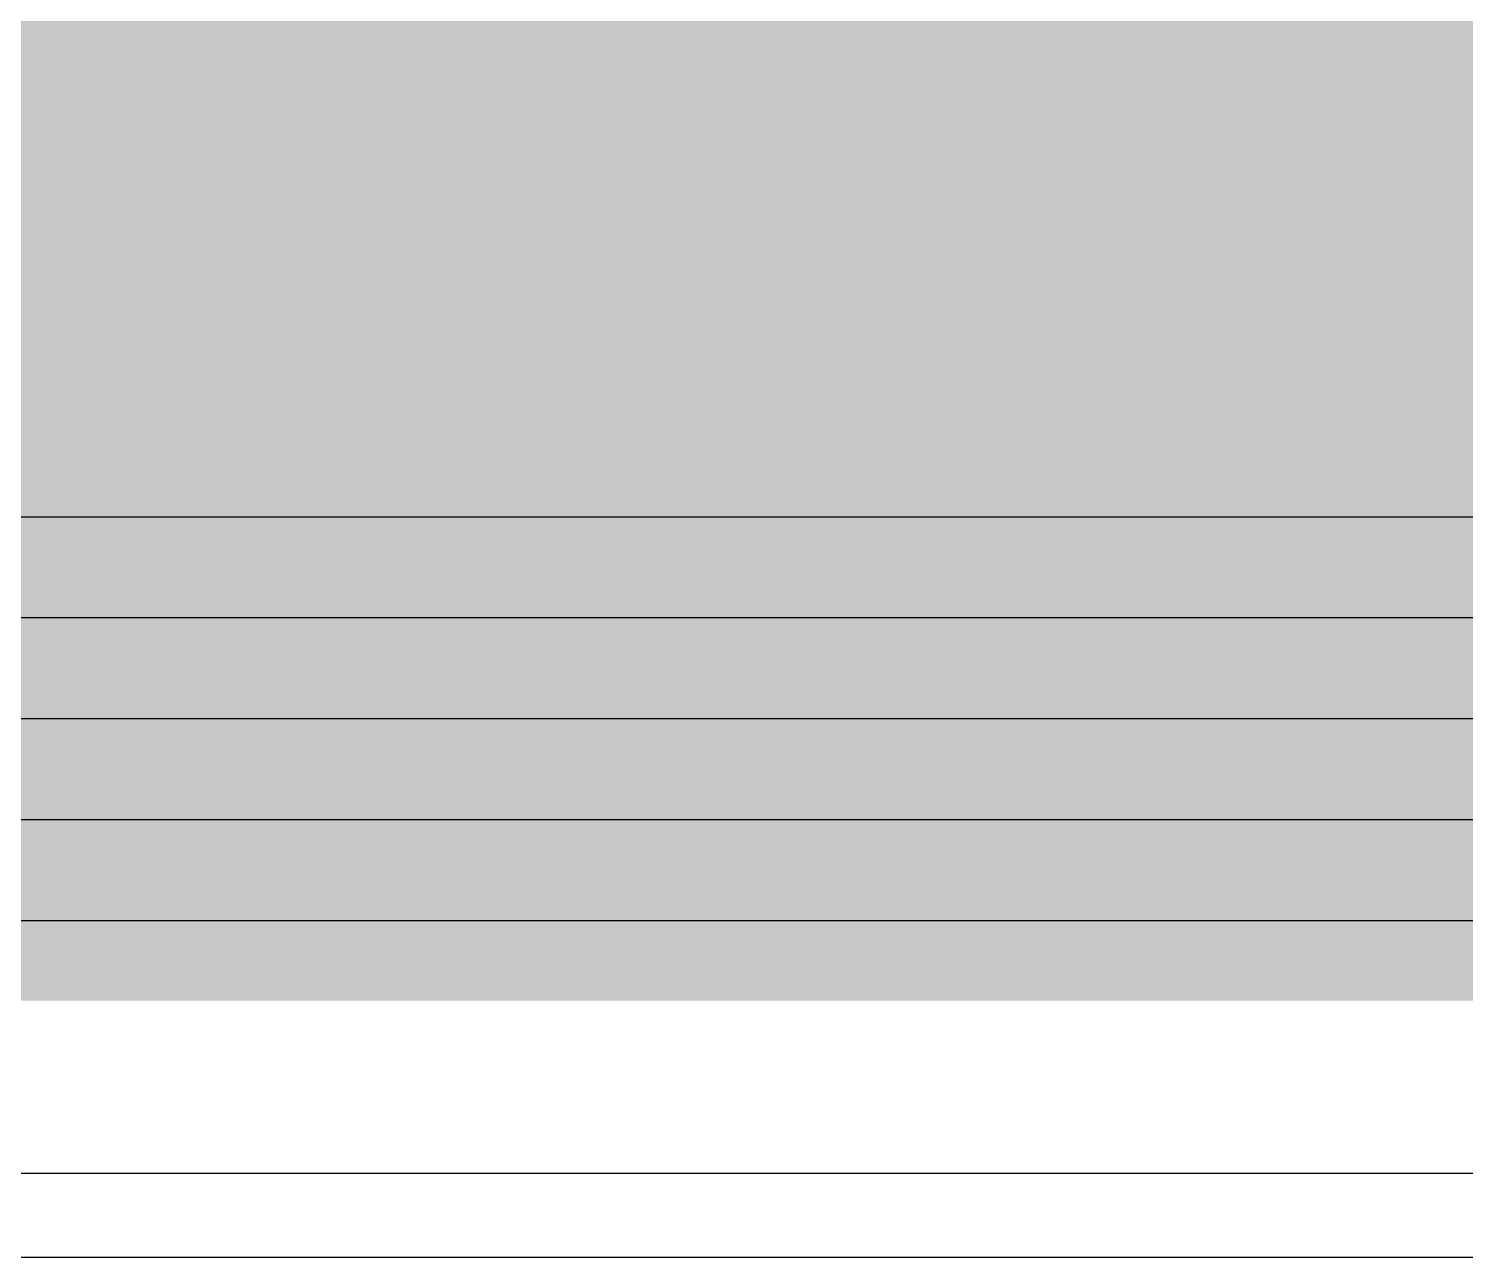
# Model space of a CAD drawing. Extents: x -0.42 to 4.47, y 1.12 to 4.63.
# Drawn here: x 2.145 to 2.941, y 1.569 to 2.249 of the extents above; entities that cross this region are included whole.
import ezdxf

# ---------------------------------------------------------------- set-up
doc = ezdxf.new("R2010")
doc.units = 0
doc.layers.get('0').update_dxf_attribs({"linetype": 'CONTINUOUS'})

msp = doc.modelspace()

# ---------------------------------------------------------------- linework, layer by layer
at = {"color": 7}
for points, const_width in [([(1.3745707410152121, 2.8534533089925986), (3.6728875879706493, 2.853453308992769)], 1.4149999618530273), ([(3.5486542448918925, 2.853453308992769), (3.5486542448918925, 2.8286066403769468)], 1.4149999618530273), ([(1.3745707410152121, 2.8286066403769468), (3.6728875879706493, 2.8286066403769468)], 1.4149999618530273), ([(2.3094266476828906, 2.7913366374534405), (2.306826823726361, 2.791245850610167), (2.3042396658243973, 2.7909739284495174), (2.3016777783859013, 2.790522197926734), (2.299153642898709, 2.789892859773431), (2.296679555543406, 2.7890889825736593), (2.2942675714716145, 2.7881144761063297), (2.2919294407537123, 2.7869740943071406), (2.2896765550636857, 2.7856733908393068), (2.2875198899210076, 2.7842187013218194), (2.285469951375511, 2.782617113709918), (2.2835367286160917, 2.7808764297896857), (2.2817296376936014, 2.7790051355585064), (2.2800574844964316, 2.77701233902404), (2.278528414397293, 2.77490775539448), (2.2771498796717324, 2.7727016359916377), (2.275928592106858, 2.7704047282645377), (2.2748705022676887, 2.7680282239553122), (2.273980769877589, 2.7655836991195315), (2.2732637223509258, 2.76308306451358), (2.2727228607170034, 2.760538502653091), (2.2723608151907086, 2.7579624107953293), (2.272156644759292, 2.754066634529835)], 1.4149999618530273), ([(2.3094266476828906, 2.7913366374534405), (2.8622650243816707, 2.7913366374534405)], 1.4149999618530273), ([(2.8995350273052765, 2.754066634529906), (2.899444240462003, 2.7566664584863645), (2.8991723183013463, 2.759253616388335), (2.89872058777857, 2.761815503826824), (2.898091249625267, 2.7643396393140165), (2.8972873724255024, 2.7668137266693265), (2.8963128659581656, 2.769225710741111), (2.8951724841589765, 2.771563841459013), (2.8938717806911427, 2.7738167271490397), (2.8924170911736553, 2.775973392291718), (2.890815503561754, 2.7780233308372146), (2.8890748196415217, 2.7799565535966337), (2.887203525410335, 2.781763644519131), (2.885210728875876, 2.783435797716294), (2.883106145246323, 2.7849648678154324), (2.8809000258434736, 2.786343402540993), (2.8786031181163807, 2.7875646901058673), (2.876226613807141, 2.788622779945044), (2.8737820889713674, 2.7895125123351363), (2.8712814543654233, 2.7902295598617997), (2.868736892504934, 2.790770421495722), (2.8661608006471653, 2.791132467022024), (2.8622650243816707, 2.7913366374534405)], 1.4149999618530273), ([(2.272156644759292, 2.754066634529906), (2.272156644758873, 2.5180232826807867)], 1.4149999618530273), ([(2.8995350273052765, 2.754066634529906), (2.899535027305703, 2.5180232826807867)], 1.4149999618530273), ([(1.688259932288851, 2.656232876855384), (1.6868516942584009, 2.656183699537877), (1.6854503170383666, 2.6560364089846047), (1.6840626280246056, 2.6557917219883365), (1.6826953879690478, 2.655450830735461), (1.6813552575650874, 2.655015396882007), (1.6800487664396968, 2.654487539705869), (1.6787822787206679, 2.653869833144796), (1.6775619656385672, 2.653165283581828), (1.6763937718344977, 2.6523773268832826), (1.6752833879620326, 2.651509801741142), (1.6742362262510824, 2.650566931901423), (1.6732573849644936, 2.6495533128352946), (1.672351635809683, 2.6484738821196174), (1.6715233891357357, 2.6473338994436943), (1.6707766820855738, 2.646138917730241), (1.6701151519383401, 2.6448947594397794), (1.6695420198187065, 2.6436074862105556), (1.6690600818109758, 2.6422833684986244), (1.6686716808205446, 2.6409288581796346), (1.668378713978754, 2.639550553745977), (1.6681826059853435, 2.638155170687199), (1.668084312070384, 2.636749506779651), (1.668084312070384, 2.635340410430544), (1.6681826059853435, 2.6339347465229963), (1.668378713978754, 2.6325393634642325), (1.6686716808205446, 2.6311610590305747), (1.6690600818109758, 2.6298065487115707), (1.6695420198187065, 2.6284824309996395), (1.6701151519383401, 2.62719515777043), (1.6707766820855738, 2.6259509994799544), (1.6715233891357357, 2.624756017766501), (1.672351635809683, 2.6236160350905777), (1.6732573849644936, 2.6225366043749005), (1.6742362262510824, 2.6215229853087862), (1.6752833879620326, 2.6205801154690533), (1.6763937718344977, 2.6197125903269267), (1.6775619656385672, 2.6189246336283674), (1.6787822787206679, 2.618220084065399), (1.6800487664396968, 2.6176023775043404), (1.6813552575650874, 2.617074520328188), (1.6826953879690478, 2.616639086474734), (1.6840626280246056, 2.6162981952218587), (1.6854503170383666, 2.6160535082256047), (1.688259932288851, 2.615857040354811)], 1.4149999618530273), ([(1.7379532695203181, 2.6562328768552987), (1.688259932288851, 2.656232876855384)], 1.4149999618530273), ([(1.7379532695202755, 2.656232876855384), (1.7393615075507256, 2.656183699537877), (1.74076288477076, 2.6560364089846047), (1.7421505737845209, 2.6557917219883365), (1.7435178138400858, 2.655450830735461), (1.744857944244039, 2.655015396882007), (1.7461644353694297, 2.654487539705869), (1.7474309230884586, 2.653869833144796), (1.7486512361705593, 2.653165283581828), (1.7498194299746288, 2.6523773268832826), (1.750929813847101, 2.651509801741142), (1.751976975558044, 2.650566931901423), (1.75295581684464, 2.6495533128352946), (1.7538615659994434, 2.6484738821196174), (1.7546898126733907, 2.6473338994436943), (1.7554365197235597, 2.646138917730241), (1.7560980498707863, 2.6448947594397794), (1.75667118199042, 2.6436074862105556), (1.7571531199981507, 2.6422833684986244), (1.7575415209885819, 2.6409288581796346), (1.7578344878303795, 2.639550553745977), (1.758030595823783, 2.638155170687199), (1.7581288897387424, 2.636749506779651), (1.7581288897387424, 2.635340410430544), (1.758030595823783, 2.6339347465229963), (1.7578344878303795, 2.6325393634642325), (1.7575415209885819, 2.6311610590305747), (1.7571531199981507, 2.6298065487115707), (1.75667118199042, 2.6284824309996395), (1.7560980498707863, 2.62719515777043), (1.7554365197235597, 2.6259509994799544), (1.7546898126733907, 2.624756017766501), (1.7538615659994434, 2.6236160350905777), (1.75295581684464, 2.6225366043749005), (1.751976975558044, 2.6215229853087862), (1.750929813847101, 2.6205801154690533), (1.7498194299746288, 2.6197125903269267), (1.7486512361705593, 2.6189246336283674), (1.7474309230884586, 2.618220084065399), (1.7461644353694297, 2.6176023775043404), (1.744857944244039, 2.617074520328188), (1.7435178138400858, 2.616639086474734), (1.7421505737845209, 2.6162981952218587), (1.74076288477076, 2.6160535082256047), (1.7379532695202755, 2.615857040354811)], 1.4149999618530273), ([(1.8746099469068582, 2.656232876855384), (1.8732017088764081, 2.656183699537877), (1.8718003316563738, 2.6560364089846047), (1.8704126426426129, 2.6557917219883365), (1.869045402587048, 2.655450830735461), (1.8677052721830947, 2.655015396882007), (1.866398781057704, 2.654487539705869), (1.8651322933386751, 2.653869833144796), (1.8639119802565745, 2.653165283581828), (1.862743786452505, 2.6523773268832826), (1.8616334025800327, 2.651509801741142), (1.8605862408690896, 2.650566931901423), (1.8596073995824938, 2.6495533128352946), (1.8587016504276903, 2.6484738821196174), (1.857873403753743, 2.6473338994436943), (1.857126696703574, 2.646138917730241), (1.8564651665563474, 2.6448947594397794), (1.8558920344367138, 2.6436074862105556), (1.855410096428983, 2.6422833684986244), (1.8550216954385448, 2.6409288581796346), (1.8547287285967542, 2.639550553745977), (1.8545326206033437, 2.638155170687199), (1.8544343266883914, 2.636749506779651), (1.8544343266883914, 2.635340410430544), (1.8545326206033437, 2.6339347465229963), (1.8547287285967542, 2.6325393634642325), (1.8550216954385448, 2.6311610590305747), (1.855410096428983, 2.6298065487115707), (1.8558920344367138, 2.6284824309996395), (1.8564651665563474, 2.62719515777043), (1.857126696703574, 2.6259509994799544), (1.857873403753743, 2.624756017766501), (1.8587016504276903, 2.6236160350905777), (1.8596073995824938, 2.6225366043749005), (1.8605862408690896, 2.6215229853087862), (1.8616334025800327, 2.6205801154690533), (1.862743786452505, 2.6197125903269267), (1.8639119802565745, 2.6189246336283674), (1.8651322933386751, 2.618220084065399), (1.866398781057704, 2.6176023775043404), (1.8677052721830947, 2.617074520328188), (1.869045402587048, 2.616639086474734), (1.8704126426426129, 2.6162981952218587), (1.8718003316563738, 2.6160535082256047), (1.8746099469068582, 2.615857040354811)], 1.4149999618530273), ([(1.9243032841383254, 2.6562328768552987), (1.8746099469068582, 2.656232876855384)], 1.4149999618530273), ([(1.9243032841382828, 2.656232876855384), (1.9257115221687258, 2.656183699537877), (1.9271128993887672, 2.6560364089846047), (1.928500588402521, 2.6557917219883365), (1.929867828458086, 2.655450830735461), (1.9312079588620463, 2.655015396882007), (1.932514449987437, 2.654487539705869), (1.9337809377064659, 2.653869833144796), (1.9350012507885666, 2.653165283581828), (1.936169444592636, 2.6523773268832826), (1.9372798284651012, 2.651509801741142), (1.9383269901760514, 2.650566931901423), (1.9393058314626401, 2.6495533128352946), (1.9402115806174507, 2.6484738821196174), (1.941039827291391, 2.6473338994436943), (1.94178653434156, 2.646138917730241), (1.9424480644887936, 2.6448947594397794), (1.9430211966084272, 2.6436074862105556), (1.9435031346161509, 2.6422833684986244), (1.9438915356065891, 2.6409288581796346), (1.9441845024483797, 2.639550553745977), (1.9443806104417902, 2.638155170687199), (1.9444789043567496, 2.636749506779651), (1.9444789043567496, 2.635340410430544), (1.9443806104417902, 2.6339347465229963), (1.9441845024483797, 2.6325393634642325), (1.9438915356065891, 2.6311610590305747), (1.9435031346161509, 2.6298065487115707), (1.9430211966084272, 2.6284824309996395), (1.9424480644887936, 2.62719515777043), (1.94178653434156, 2.6259509994799544), (1.941039827291391, 2.624756017766501), (1.9402115806174507, 2.6236160350905777), (1.9393058314626401, 2.6225366043749005), (1.9383269901760514, 2.6215229853087862), (1.9372798284651012, 2.6205801154690533), (1.936169444592636, 2.6197125903269267), (1.9350012507885666, 2.6189246336283674), (1.9337809377064659, 2.618220084065399), (1.932514449987437, 2.6176023775043404), (1.9312079588620463, 2.617074520328188), (1.929867828458086, 2.616639086474734), (1.928500588402521, 2.6162981952218587), (1.9271128993887672, 2.6160535082256047), (1.9243032841382828, 2.615857040354811)], 1.4149999618530273), ([(3.247388387926158, 2.656232876855384), (3.245980149895715, 2.656183699537877), (3.2445787726756734, 2.6560364089846047), (3.2431910836619195, 2.6557917219883365), (3.2418238436063547, 2.655450830735461), (3.2404837132023943, 2.655015396882007), (3.2391772220770036, 2.654487539705869), (3.2379107343579747, 2.653869833144796), (3.236690421275881, 2.653165283581828), (3.2355222274718045, 2.6523773268832826), (3.2344118435993394, 2.651509801741142), (3.233364681888389, 2.650566931901423), (3.2323858406018005, 2.6495533128352946), (3.23148009144699, 2.6484738821196174), (3.2306518447730497, 2.6473338994436943), (3.2299051377228807, 2.646138917730241), (3.229243607575647, 2.6448947594397794), (3.2286704754560134, 2.6436074862105556), (3.2281885374482897, 2.6422833684986244), (3.2278001364578515, 2.6409288581796346), (3.227507169616061, 2.639550553745977), (3.2273110616226504, 2.638155170687199), (3.227212767707698, 2.636749506779651), (3.227212767707698, 2.635340410430544), (3.2273110616226504, 2.6339347465229963), (3.227507169616061, 2.6325393634642325), (3.2278001364578515, 2.6311610590305747), (3.2281885374482897, 2.6298065487115707), (3.2286704754560134, 2.6284824309996395), (3.229243607575647, 2.62719515777043), (3.2299051377228807, 2.6259509994799544), (3.2306518447730497, 2.624756017766501), (3.23148009144699, 2.6236160350905777), (3.2323858406018005, 2.6225366043749005), (3.233364681888389, 2.6215229853087862), (3.2344118435993394, 2.6205801154690533), (3.2355222274718045, 2.6197125903269267), (3.236690421275881, 2.6189246336283674), (3.2379107343579747, 2.618220084065399), (3.2391772220770036, 2.6176023775043404), (3.2404837132023943, 2.617074520328188), (3.2418238436063547, 2.616639086474734), (3.2431910836619195, 2.6162981952218587), (3.2445787726756734, 2.6160535082256047), (3.247388387926158, 2.615857040354811)], 1.4149999618530273), ([(3.2970817251575824, 2.656232876855384), (3.247388387926158, 2.656232876855384)], 1.4149999618530273), ([(3.2970817251575824, 2.656232876855384), (3.2984899631880324, 2.656183699537877), (3.299891340408074, 2.6560364089846047), (3.3012790294218277, 2.6557917219883365), (3.3026462694773926, 2.655450830735461), (3.303986399881353, 2.655015396882007), (3.3052928910067436, 2.654487539705869), (3.3065593787257654, 2.653869833144796), (3.307779691807866, 2.653165283581828), (3.3089478856119356, 2.6523773268832826), (3.310058269484408, 2.651509801741142), (3.311105431195351, 2.650566931901423), (3.312084272481947, 2.6495533128352946), (3.3129900216367574, 2.6484738821196174), (3.3138182683106976, 2.6473338994436943), (3.3145649753608666, 2.646138917730241), (3.315226505508093, 2.6448947594397794), (3.315799637627727, 2.6436074862105556), (3.3162815756354576, 2.6422833684986244), (3.316669976625896, 2.6409288581796346), (3.3169629434676864, 2.639550553745977), (3.317159051461097, 2.638155170687199), (3.317257345376049, 2.636749506779651), (3.317257345376049, 2.635340410430544), (3.317159051461097, 2.6339347465229963), (3.3169629434676864, 2.6325393634642325), (3.316669976625896, 2.6311610590305747), (3.3162815756354576, 2.6298065487115707), (3.315799637627727, 2.6284824309996395), (3.315226505508093, 2.62719515777043), (3.3145649753608666, 2.6259509994799544), (3.3138182683106976, 2.624756017766501), (3.3129900216367574, 2.6236160350905777), (3.312084272481947, 2.6225366043749005), (3.311105431195351, 2.6215229853087862), (3.310058269484408, 2.6205801154690533), (3.3089478856119356, 2.6197125903269267), (3.307779691807866, 2.6189246336283674), (3.3065593787257654, 2.618220084065399), (3.3052928910067436, 2.6176023775043404), (3.303986399881353, 2.617074520328188), (3.3026462694773926, 2.616639086474734), (3.3012790294218277, 2.6162981952218587), (3.299891340408074, 2.6160535082256047), (3.2970817251575824, 2.615857040354811)], 1.4149999618530273), ([(3.433738402544165, 2.656232876855384), (3.432330164513715, 2.656183699537877), (3.4309287872936807, 2.6560364089846047), (3.4295410982799197, 2.6557917219883365), (3.428173858224355, 2.655450830735461), (3.4268337278204015, 2.655015396882007), (3.425527236695011, 2.654487539705869), (3.424260748975982, 2.653869833144796), (3.4230404358938813, 2.653165283581828), (3.4218722420898118, 2.6523773268832826), (3.4207618582173396, 2.651509801741142), (3.4197146965063965, 2.650566931901423), (3.4187358552198006, 2.6495533128352946), (3.417830106064997, 2.6484738821196174), (3.41700185939105, 2.6473338994436943), (3.416255152340888, 2.646138917730241), (3.4155936221936543, 2.6448947594397794), (3.4150204900740206, 2.6436074862105556), (3.41453855206629, 2.6422833684986244), (3.4141501510758587, 2.6409288581796346), (3.413857184234068, 2.639550553745977), (3.4136610762406576, 2.638155170687199), (3.413562782325698, 2.636749506779651), (3.413562782325698, 2.635340410430544), (3.4136610762406576, 2.6339347465229963), (3.413857184234068, 2.6325393634642325), (3.4141501510758587, 2.6311610590305747), (3.41453855206629, 2.6298065487115707), (3.4150204900740206, 2.6284824309996395), (3.4155936221936543, 2.62719515777043), (3.416255152340888, 2.6259509994799544), (3.41700185939105, 2.624756017766501), (3.417830106064997, 2.6236160350905777), (3.4187358552198006, 2.6225366043749005), (3.4197146965063965, 2.6215229853087862), (3.4207618582173396, 2.6205801154690533), (3.4218722420898118, 2.6197125903269267), (3.4230404358938813, 2.6189246336283674), (3.424260748975982, 2.618220084065399), (3.425527236695011, 2.6176023775043404), (3.4268337278204015, 2.617074520328188), (3.428173858224355, 2.616639086474734), (3.4295410982799197, 2.6162981952218587), (3.4309287872936807, 2.6160535082256047), (3.433738402544165, 2.615857040354811)], 1.4149999618530273), ([(3.4834317397756323, 2.656232876855384), (3.433738402544165, 2.656232876855384)], 1.4149999618530273), ([(3.4834317397756323, 2.656232876855384), (3.4848399778060823, 2.656183699537877), (3.4862413550261238, 2.6560364089846047), (3.4876290440398776, 2.6557917219883365), (3.4889962840954425, 2.655450830735461), (3.490336414499403, 2.655015396882007), (3.4916429056247935, 2.654487539705869), (3.4929093933438153, 2.653869833144796), (3.494129706425916, 2.653165283581828), (3.4952979002299855, 2.6523773268832826), (3.4964082841024577, 2.651509801741142), (3.497455445813401, 2.650566931901423), (3.4984342870999967, 2.6495533128352946), (3.4993400362548073, 2.6484738821196174), (3.5001682829287475, 2.6473338994436943), (3.5009149899789165, 2.646138917730241), (3.50157652012615, 2.6448947594397794), (3.5021496522457767, 2.6436074862105556), (3.5026315902535075, 2.6422833684986244), (3.5030199912439457, 2.6409288581796346), (3.5033129580857363, 2.639550553745977), (3.503509066079147, 2.638155170687199), (3.503607359994099, 2.636749506779651), (3.503607359994099, 2.635340410430544), (3.503509066079147, 2.6339347465229963), (3.5033129580857363, 2.6325393634642325), (3.5030199912439457, 2.6311610590305747), (3.5026315902535075, 2.6298065487115707), (3.5021496522457767, 2.6284824309996395), (3.50157652012615, 2.62719515777043), (3.5009149899789165, 2.6259509994799544), (3.5001682829287475, 2.624756017766501), (3.4993400362548073, 2.6236160350905777), (3.4984342870999967, 2.6225366043749005), (3.497455445813401, 2.6215229853087862), (3.4964082841024577, 2.6205801154690533), (3.4952979002299855, 2.6197125903269267), (3.494129706425916, 2.6189246336283674), (3.4929093933438153, 2.618220084065399), (3.4916429056247935, 2.6176023775043404), (3.490336414499403, 2.617074520328188), (3.4889962840954425, 2.616639086474734), (3.4876290440398776, 2.6162981952218587), (3.4862413550261238, 2.6160535082256047), (3.4834317397756323, 2.615857040354811)], 1.4149999618530273), ([(1.688259932288851, 2.615857040354811), (1.7379532695203181, 2.615857040354811)], 1.4149999618530273), ([(1.8746099469068582, 2.615857040354811), (1.9243032841383254, 2.615857040354811)], 1.4149999618530273), ([(3.247388387926158, 2.615857040354811), (3.2970817251575824, 2.615857040354811)], 1.4149999618530273), ([(3.433738402544165, 2.615857040354811), (3.4834317397756323, 2.615857040354726)], 1.4149999618530273), ([(2.2721566447589154, 2.51802328268073), (2.272247431602189, 2.5154234587242), (2.2725193537628456, 2.5128363008222294), (2.272971084285629, 2.5102744133837405), (2.273600422438925, 2.507750277896534), (2.2744042996386895, 2.505276190541238), (2.2753788061060263, 2.5028642064694537), (2.2765191879052153, 2.5005260757515515), (2.277819891373049, 2.4982731900615107), (2.2792745808905366, 2.496116524918847), (2.280876168502438, 2.49406658637335), (2.28261685242267, 2.492133363613931), (2.2844881466538567, 2.4903262726914335), (2.286480943188316, 2.488654119494271), (2.2885855268178688, 2.4871250493951322), (2.2907916462207183, 2.4857465146695716), (2.293088553947811, 2.4845252271046974), (2.295465058257051, 2.483467137265521), (2.2979095830928244, 2.482577404875414), (2.3004102176987686, 2.481860357348765), (2.3029547795592578, 2.4813194957148426), (2.3055308714170337, 2.4809574501885407), (2.309426647682521, 2.480753279757124)], 1.4149999618530273), ([(2.89953502730566, 2.51802328268073), (2.899444240462387, 2.5154234587242), (2.89917231830173, 2.5128363008222294), (2.8987205877789535, 2.5102744133837405), (2.898091249625651, 2.507750277896534), (2.897287372425886, 2.505276190541238), (2.8963128659585493, 2.5028642064694537), (2.8951724841593602, 2.5005260757515515), (2.8938717806915264, 2.4982731900615107), (2.892417091174039, 2.496116524918847), (2.8908155035621377, 2.49406658637335), (2.8890748196419054, 2.492133363613931), (2.887203525410719, 2.4903262726914335), (2.8852107288762667, 2.488654119494271), (2.883106145246707, 2.4871250493951322), (2.8809000258438573, 2.4857465146695716), (2.8786031181167644, 2.4845252271046974), (2.8762266138075248, 2.483467137265521), (2.873782088971751, 2.482577404875414), (2.871281454365807, 2.481860357348765), (2.868736892505318, 2.4813194957148426), (2.866160800647549, 2.4809574501885407), (2.8622650243820544, 2.480753279757124)], 1.4149999618530273), ([(2.3094266476824714, 2.480753279757124), (2.862265024381337, 2.480753279757124)], 1.4149999618530273), ([(1.3745707410152121, 2.443483276832893), (3.6728875879706493, 2.443483276833163)], 1.4149999618530273), ([(3.5486542448918925, 2.4434832768332484), (3.5486542448918925, 2.4186366082173407)], 1.4149999618530273), ([(1.3745707410152121, 2.418636608217156), (3.6728875879706493, 2.4186366082172412)], 1.4149999618530273), ([(2.149852099010346, 1.9579798690947712), (2.149852099010346, 1.9612371809313203), (2.153109410846895, 1.9612371809313203), (2.153109410846895, 1.9579798690947712), (2.149852099010346, 1.9579798690947712)], 6.211667181e-09), ([(2.149852099010346, 1.9476200285219392), (2.153109410846895, 1.9476200285219392), (2.153109410846895, 1.94436271668539), (2.149852099010346, 1.94436271668539), (2.149852099010346, 1.9476200285219392)], 6.211667181e-09), ([(2.157882573643313, 1.8917676598045006), (2.160837988285259, 1.8914022053057664), (2.1582480281420473, 1.8873822058196765), (2.1534176730283363, 1.8859521664767982), (2.1475465670595355, 1.8882322847623811), (2.1453776740561707, 1.894627738490243), (2.1475704010485828, 1.9012376981195303), (2.1532587797680165, 1.9035893183722692), (2.1587882652271375, 1.901285366097639), (2.160933324241448, 1.894802521076599), (2.1609174349154188, 1.8940398334270583), (2.1483330886981165, 1.8940398334270583), (2.1499061319752784, 1.8897814940504958), (2.1534335623543726, 1.888303786729523), (2.156118858453766, 1.8891300316831945), (2.157882573643313, 1.8917676598045006)], 6.211667181e-09), ([(2.1644289759684767, 1.8863335103015686), (2.1644289759684767, 1.9032079745474988), (2.167003046785652, 1.9032079745474988), (2.167003046785652, 1.9008086863166795), (2.1723736389844532, 1.9035893183722692), (2.17517810502909, 1.903041136624168), (2.177092768815946, 1.9016031526182644), (2.177982571073734, 1.8994898722560265), (2.178141464334054, 1.8967092402004369), (2.178141464334054, 1.8863335103015686), (2.1752813856482973, 1.8863335103015686), (2.1752813856482973, 1.8965980149182116), (2.1749477098016285, 1.8992118090504562), (2.173763955012248, 1.90059418041524), (2.1717698445952394, 1.901110583511283), (2.1686158133778974, 1.8999506627109497), (2.1672890546542263, 1.8955493194001036), (2.1672890546542263, 1.8863335103015686), (2.1644289759684767, 1.8863335103015686)], 6.211667181e-09), ([(2.188771423449424, 1.8888916917927077), (2.1891845459262598, 1.8863652889536269), (2.187023597585913, 1.886111059737118), (2.1846084200290576, 1.8866036288441137), (2.18340083125063, 1.8878986089157195), (2.183051266077925, 1.8912750906975049), (2.183051266077925, 1.9009834689030214), (2.180953875041709, 1.9009834689030214), (2.180953875041709, 1.9032079745474988), (2.183051266077925, 1.9032079745474988), (2.183051266077925, 1.9073868672938943), (2.1858954554376453, 1.909102914505354), (2.1858954554376453, 1.9032079745474988), (2.188771423449424, 1.9032079745474988), (2.188771423449424, 1.9009834689030214), (2.1858954554376453, 1.9009834689030214), (2.1858954554376453, 1.891116197437185), (2.186046404034947, 1.8895431541600232), (2.1875161666929017, 1.8887804665104824), (2.188771423449424, 1.8888916917927077)], 6.211667181e-09), ([(2.1905033599869057, 1.8947707424245266), (2.1931092094561464, 1.9017143779004897), (2.198416244350817, 1.9035893183722692), (2.2041046230702577, 1.9013092000866862), (2.206313239388699, 1.8950090823150134), (2.2053360458377327, 1.88988477466971), (2.2024918564780123, 1.886984972668884), (2.198416244350817, 1.8859521664767982), (2.1926881423162996, 1.8882243400993701), (2.1905033599869057, 1.8947707424245266)], 6.211667181e-09), ([(2.210460353483036, 1.8999506627109497), (2.210460353483036, 1.9032079745474988), (2.213717665319585, 1.9032079745474988), (2.213717665319585, 1.8999506627109497), (2.210460353483036, 1.8999506627109497)], 6.211667181e-09), ([(2.1579143522953785, 1.8963914536797972), (2.156833878125205, 1.8995852082122155), (2.153290558420082, 1.9012376981195303), (2.14997763394242, 1.8999188840588772), (2.1484919819584363, 1.8963914536797972), (2.1579143522953785, 1.8963914536797972)], 6.211667181e-09), ([(2.1934428853028223, 1.8947707424245266), (2.1948570353196644, 1.8899165533217683), (2.198416244350817, 1.888303786729523), (2.2019595640559473, 1.8899244979847936), (2.2033737140727894, 1.8948660783807298), (2.201951619392929, 1.8996090422012628), (2.198416244350817, 1.9012218087935082), (2.1948570353196644, 1.8996169868642738), (2.1934428853028223, 1.8947707424245266)], 6.211667181e-09), ([(2.210460353483036, 1.8895908221381177), (2.213717665319585, 1.8895908221381177), (2.213717665319585, 1.8863335103015686), (2.210460353483036, 1.8863335103015686), (2.210460353483036, 1.8895908221381177)], 6.211667181e-09), ([(2.1806692443812707, 1.8484180553905531), (2.1806692443812707, 1.8517071458791605), (2.1835293230670274, 1.8517071458791605), (2.1835293230670274, 1.8484180553905531), (2.1806692443812707, 1.8484180553905531)], 6.211667181e-09), ([(2.1952556456786, 1.851834260487422), (2.1990055266221447, 1.851834260487422), (2.195509874895116, 1.8473852491984672), (2.193142365316355, 1.8473852491984672), (2.1952556456786, 1.851834260487422)], 6.211667181e-09), ([(2.1572960457882786, 1.830494895626515), (2.1542373505271257, 1.8285881765026772), (2.151083319309784, 1.8280320500915508), (2.146809090607192, 1.8293905874672873), (2.145315493960183, 1.8328624052052618), (2.1458795650343205, 1.8351266341648227), (2.1473572723552934, 1.8367711794091264), (2.1494149400764258, 1.837708649645009), (2.151957232241543, 1.838137661447874), (2.157057705897799, 1.839122799661851), (2.157073595223828, 1.8398695979853557), (2.1562632395962, 1.8423324435203057), (2.1530059277596507, 1.8433016924082608), (2.1500266791286577, 1.8425946173998398), (2.1486045844487975, 1.8400920485498062), (2.1458080630671788, 1.8404733923745766), (2.147063319823701, 1.8433731943754026), (2.149589722662782, 1.845073352260826), (2.1534190502364794, 1.8456692019870218), (2.1569305912895373, 1.845160743554004), (2.158916757043535, 1.8438816528084203), (2.159806559301323, 1.8419352103695132), (2.159949563235614, 1.8392975822482072), (2.159949563235614, 1.8354841440005458), (2.160132290484981, 1.8304392829853953), (2.160855254819431, 1.8284133939163212), (2.157868061525427, 1.8284133939163212), (2.1572960457882786, 1.830494895626515)], 6.211667181e-09), ([(2.1753939881386657, 1.8345943417427577), (2.1782063988463207, 1.8342288872440093), (2.175846833930578, 1.8296765953358687), (2.1711833167401977, 1.8280320500915508), (2.1656141079660003, 1.8302962790511117), (2.1635087722667663, 1.8367870687351626), (2.1644144638505907, 1.841569755870779), (2.167171261917133, 1.844644340457961), (2.171199206066234, 1.8456692019870218), (2.175695885333276, 1.844278885959227), (2.1779362803037756, 1.8403303884402789), (2.175155648248186, 1.8399013766374281), (2.173749442894362, 1.8424595581285672), (2.171310431348452, 1.843317581734297), (2.167798890295394, 1.8417683724461824), (2.1664482975826758, 1.8368665153653154), (2.1677512223172997, 1.8319249349693791), (2.1711515380881323, 1.8303836703442897), (2.1739639487957874, 1.8314164765363614), (2.1753939881386657, 1.8345943417427577)], 6.211667181e-09), ([(2.1806692443812707, 1.8452878581622514), (2.1835293230670274, 1.8452878581622514), (2.1835293230670274, 1.8284133939163212), (2.1806692443812707, 1.8284133939163212), (2.1806692443812707, 1.8452878581622514)], 6.211667181e-09), ([(2.1868184135556348, 1.8368506260392934), (2.1894242630248755, 1.8437942615152565), (2.194731297919546, 1.8456692019870218), (2.2004196766389867, 1.8433890837014388), (2.202628292957428, 1.837088965929766), (2.2016510994064618, 1.8319646582844626), (2.1988069100467413, 1.8290648562836367), (2.194731297919546, 1.8280320500915508), (2.1890031958850287, 1.8303042237141227), (2.1868184135556348, 1.8368506260392934)], 6.211667181e-09), ([(2.1897579388715513, 1.8368506260392934), (2.1911720888883934, 1.831996436936521), (2.194731297919546, 1.8303836703442897), (2.1982746176246764, 1.8320043815995462), (2.1996887676415184, 1.8369459619954824), (2.1982666729616582, 1.8416889258160154), (2.194731297919546, 1.8433016924082608), (2.1911720888883934, 1.8416968704790264), (2.1897579388715513, 1.8368506260392934)], 6.211667181e-09), ([(2.205980940750166, 1.8284133939163212), (2.205980940750166, 1.8452878581622514), (2.2085550115673414, 1.8452878581622514), (2.2085550115673414, 1.8428885699314321), (2.2139256037661426, 1.8456692019870218), (2.2167300698107795, 1.8451210202389206), (2.2186447335976354, 1.8436830362330312), (2.2195345358554235, 1.841569755870779), (2.2196934291157433, 1.8387891238151894), (2.2196934291157433, 1.8284133939163212), (2.2168333504299937, 1.8284133939163212), (2.2168333504299937, 1.8386778985329642), (2.216499674583318, 1.841291692665223), (2.2153159197939374, 1.8426740640299926), (2.2133218093769287, 1.8431904671260355), (2.2101677781595868, 1.8420305463257023), (2.2088410194359227, 1.8376292030148562), (2.2088410194359227, 1.8284133939163212), (2.205980940750166, 1.8284133939163212)], 6.211667181e-09), ([(2.2248733494021593, 1.8420305463257023), (2.2248733494021593, 1.8452878581622514), (2.2281306612387084, 1.8452878581622514), (2.2281306612387084, 1.8420305463257023), (2.2248733494021593, 1.8420305463257023)], 6.211667181e-09), ([(2.157057705897799, 1.8368824046913517), (2.1523862440444006, 1.8358019305211855), (2.149891619857385, 1.8352299147840228), (2.1487634777091174, 1.8343003892111653), (2.148366244558318, 1.8329418518354288), (2.1492322128270587, 1.831035132711591), (2.1517665603291576, 1.8302724450620644), (2.154706085645067, 1.8309954093965075), (2.1565969154428686, 1.832973630487487), (2.157057705897799, 1.8358337091732437), (2.157057705897799, 1.8368824046913517)], 6.211667181e-09), ([(2.2248733494021593, 1.8316707057528703), (2.2281306612387084, 1.8316707057528703), (2.2281306612387084, 1.8284133939163212), (2.2248733494021593, 1.8284133939163212), (2.2248733494021593, 1.8316707057528703)], 6.211667181e-09), ([(2.1302448213921323, 1.7198300241383322), (2.1302448213921323, 1.7431237761011715), (2.1348845045934652, 1.7431237761011715), (2.14039810072655, 1.7266306556800117), (2.1415103535487887, 1.7231826719310845), (2.142749720979282, 1.726916663548593), (2.1483268744164903, 1.7431237761011715), (2.1524739885108346, 1.7431237761011715), (2.1524739885108346, 1.7198300241383322), (2.1495026845428598, 1.7198300241383322), (2.1495026845428598, 1.7393262271795322), (2.1427338316532456, 1.7198300241383322), (2.139953199597656, 1.7198300241383322), (2.133216125360107, 1.739659903026208), (2.133216125360107, 1.7198300241383322), (2.1302448213921323, 1.7198300241383322)], 6.211667181e-09), ([(2.157971695317883, 1.7198300241383322), (2.157971695317883, 1.7431237761011715), (2.1610542245680833, 1.7431237761011715), (2.1610542245680833, 1.7198300241383322), (2.157971695317883, 1.7198300241383322)], 6.211667181e-09), ([(2.16645659541895, 1.7198300241383322), (2.16645659541895, 1.7431237761011715), (2.169618571299303, 1.7431237761011715), (2.181853352343907, 1.7248351618383992), (2.181853352343907, 1.7431237761011715), (2.184808766985853, 1.7431237761011715), (2.184808766985853, 1.7198300241383322), (2.181646791105493, 1.7198300241383322), (2.1694120100608885, 1.7381345277271407), (2.1694120100608885, 1.7198300241383322), (2.16645659541895, 1.7198300241383322)], 6.211667181e-09), ([(2.1874305057811227, 1.7198300241383322), (2.1963761963371056, 1.7431237761011715), (2.1996970654777854, 1.7431237761011715), (2.209230661096953, 1.7198300241383322), (2.205719120043895, 1.7198300241383322), (2.203002045292429, 1.7268848848965206), (2.193261888434847, 1.7268848848965206), (2.190703706943701, 1.7198300241383322), (2.1874305057811227, 1.7198300241383322)], 6.211667181e-09), ([(2.2283137416613243, 1.7279971377187593), (2.2313962709115245, 1.7272185607431965), (2.227908563847514, 1.7214269014045414), (2.2217514500101316, 1.7194327909875398), (2.215626114824815, 1.7209661109496182), (2.212035127141597, 1.7254071775755477), (2.210803704374122, 1.7316516827061008), (2.212194020401917, 1.7379994684558682), (2.216150462583869, 1.742114803898147), (2.221799117988226, 1.7435210092519782), (2.227678168620052, 1.741741404736402), (2.230999037760725, 1.7367362670363349), (2.2279641764886264, 1.7360212473648886), (2.2256125562358946, 1.7397234603303389), (2.2217355606841025, 1.740883381130672), (2.2172468260800713, 1.7395963457220773), (2.2147124785779795, 1.7361404173101391), (2.213981569580511, 1.731667572032137), (2.214847537849252, 1.726479707082703), (2.2175407786116637, 1.7231667826050483), (2.2214972207936228, 1.7220704191088458), (2.2258826747784397, 1.7235640157558407), (2.2283137416613243, 1.7279971377187593)], 6.211667181e-09), ([(2.2357181675922178, 1.7198300241383322), (2.2357181675922178, 1.7431237761011715), (2.238800696842411, 1.7431237761011715), (2.238800696842411, 1.7198300241383322), (2.2357181675922178, 1.7198300241383322)], 6.211667181e-09), ([(2.243297376109453, 1.7311750029251556), (2.2464116840117185, 1.7402557527524039), (2.254451682983884, 1.7435368985780002), (2.2602671763115794, 1.7419956339529108), (2.2642156738305204, 1.7376975712612648), (2.26557421120625, 1.7314451214676865), (2.2641441718633715, 1.7251052803809444), (2.2600923937252233, 1.720870774993429), (2.254435793657855, 1.7194327909875398), (2.248556743026029, 1.721021723590738), (2.2446320794961423, 1.7253595095974532), (2.243297376109453, 1.7311750029251556)], 6.211667181e-09), ([(2.2695147640621727, 1.7198300241383322), (2.2695147640621727, 1.7431237761011715), (2.2726767399425327, 1.7431237761011715), (2.28491152098713, 1.7248351618383992), (2.28491152098713, 1.7431237761011715), (2.2878669356290757, 1.7431237761011715), (2.2878669356290757, 1.7198300241383322), (2.2847049597487157, 1.7198300241383322), (2.2724701787041184, 1.7381345277271407), (2.2724701787041184, 1.7198300241383322), (2.2695147640621727, 1.7198300241383322)], 6.211667181e-09), ([(2.2020486857305173, 1.7293953984095651), (2.1996176188476255, 1.7358464647785468), (2.1979651289403037, 1.7406768198922578), (2.1967098721837814, 1.736227808603303), (2.1941516906926353, 1.7293953984095651), (2.2020486857305173, 1.7293953984095651)], 6.211667181e-09), ([(2.246475241315842, 1.7311273349470468), (2.248739470275396, 1.7244935413287124), (2.2544199043318187, 1.7220704191088458), (2.260148006366336, 1.7245173753177596), (2.2623963459998606, 1.7314610107937227), (2.2614350417749236, 1.7364264251787063), (2.2586226310672686, 1.7397155156673278), (2.2544675723099132, 1.740883381130672), (2.248834806231592, 1.7386350414971474), (2.246475241315842, 1.7311273349470468)], 6.211667181e-09)]:
    msp.add_lwpolyline(points, dxfattribs=dict(at, const_width=const_width))
for points in [[(2.015531560406316, 1.978995293510195), (3.8790317065863675, 1.978995293510195)], [(3.0032001829882304, 1.9230902891248007), (2.015531560406316, 1.9230902891248007)], [(3.22681130750248, 1.8671852847393922), (2.015531560406316, 1.8671852847393922)], [(3.0032001829882304, 1.8112802803539978), (2.015531560406316, 1.8112802803539978)], [(3.8790317065863675, 1.7553752759685892), (2.015531560406316, 1.7553752759685892)], [(0.05885640691726479, 1.615612765005082), (3.8790317065863675, 1.615612765005082)], [(0.012268903262757647, 1.569025261350589), (3.9256192102408676, 1.569025261350589)]]:
    msp.add_lwpolyline(points, dxfattribs=at)
at = {"color": 5, "const_width": 6.211667181e-09}
for points in [[(2.337524307306907, 1.946047188264501), (2.3406646734420207, 1.946352263306963), (2.34170288191838, 1.9429106354842247), (2.3442340513442304, 1.9407369758067148), (2.3480951572480535, 1.9399075530350274), (2.3514586095020533, 1.9405367703101035), (2.353629409043542, 1.9422623510189965), (2.3543415685769133, 1.944655283383284), (2.3536551497495637, 1.9469528797967968), (2.351389967619319, 1.9486021917450813), (2.3469110847708805, 1.9499654958410702), (2.3420546715673964, 1.9517101437401294), (2.339369057905401, 1.9543128151961042), (2.338485293665194, 1.9577925773991467), (2.3395664033182655, 1.96174901935602), (2.3427239299240625, 1.96454236271353), (2.3473400965379696, 1.9654957222212062), (2.3522737318595333, 1.9644946947381499), (2.3555599619954535, 1.9615488138594088), (2.3567955158846843, 1.9571442929339185), (2.353603668337513, 1.9568773522717606), (2.3518618805631206, 1.9608814622040285), (2.347477380303438, 1.9622352327049413), (2.343075719573079, 1.9610053989400313), (2.3416943016830416, 1.9580404508711382), (2.342672448512012, 1.9555617161511663), (2.347691886186986, 1.9535691947801155), (2.3532604589238417, 1.951786412500752), (2.3565037878830566, 1.9489358675727715), (2.357550576594761, 1.944960358425746), (2.356400825058955, 1.9407560429968669), (2.3530974344523443, 1.937686225382123), (2.3482496014842056, 1.936589861948292), (2.342526584511198, 1.937695758977199), (2.3389057251969447, 1.9410229836590105), (2.337524307306907, 1.946047188264501)], [(2.3026885518190383, 1.937066541702137), (2.3123498968139486, 1.9650190424673752), (2.315936435186842, 1.9650190424673752), (2.326232717597051, 1.937066541702137), (2.322440253575955, 1.937066541702137), (2.3195058130890445, 1.9455323741303516), (2.308986444559949, 1.9455323741303516), (2.3062236087798738, 1.937066541702137), (2.3026885518190383, 1.937066541702137)], [(2.3184761848480235, 1.948544990174625), (2.315850632833424, 1.956286269377003), (2.3140659438823192, 1.9620826951837103), (2.3127102666983106, 1.956743881940696), (2.3099474309182355, 1.948544990174625), (2.3184761848480235, 1.948544990174625)], [(2.3294588844097532, 1.937066541702137), (2.3294588844097532, 1.9650190424673752), (2.332788015722386, 1.9650190424673752), (2.332788015722386, 1.937066541702137), (2.3294588844097532, 1.937066541702137)], [(2.3626643968584986, 1.937066541702137), (2.3626643968584986, 1.9650190424673752), (2.3659935281711313, 1.9650190424673752), (2.3659935281711313, 1.937066541702137), (2.3626643968584986, 1.937066541702137)], [(2.3803911630747336, 1.9444455442915967), (2.3834800477977964, 1.9449031568552755), (2.38529047745493, 1.9406988414264106), (2.3884051028840148, 1.9394118060910301), (2.392086023845664, 1.941089718824557), (2.3935875650304865, 1.9452463662780417), (2.3921975669051108, 1.949145606664473), (2.388662509944268, 1.9506805154718307), (2.3864831301674414, 1.9502991716687603), (2.3868263395811127, 1.9533117877130337), (2.390876210662462, 1.9544176847419408), (2.392454973965364, 1.9579451149203777), (2.3913052224295512, 1.9610721341055637), (2.3883364610012805, 1.9623115014655497), (2.3853333786316355, 1.9610530669154116), (2.3837889362701077, 1.9572777632649974), (2.380700051547045, 1.9578879133499072), (2.3832741221495937, 1.9632362601880118), (2.3882678191185462, 1.9651334456082878), (2.3920602831396423, 1.9641514853153836), (2.3947115758602635, 1.9614725450988004), (2.3956296610418377, 1.957868846159755), (2.394754477036976, 1.9545702222631718), (2.3921632459637436, 1.9522058906841266), (2.3956296610418377, 1.9498320255099912), (2.3968652149310685, 1.9453226350386643), (2.3944627490353483, 1.9391162646436584), (2.388387942413331, 1.9365707947581399), (2.38288801155921, 1.938763521625816), (2.3803911630747336, 1.9444455442915967)], [(2.399919778712764, 1.9508521201832139), (2.4008378638943384, 1.9588317392625214), (2.4035663787330392, 1.9634936672550793), (2.4081224836995574, 1.9651334456082878), (2.4116747011310835, 1.964227754075992), (2.4141972903215816, 1.9616155490249412), (2.4157588931538, 1.9574589015714565), (2.4163251886863577, 1.9508521201832139), (2.4154156837401217, 1.9429106354842247), (2.412695749136759, 1.9382391738965907), (2.4081224836995574, 1.936589861948292), (2.402408046961895, 1.9394880748516528), (2.399919778712764, 1.9508521201832139)], [(2.4030944657892377, 1.9508521201832139), (2.4045445255620166, 1.9416903353143908), (2.4081224836995574, 1.9394118060910301), (2.4117004418371053, 1.9416998689094669), (2.413150501609884, 1.9508521201832139), (2.4117004418371053, 1.960023438647113), (2.4080881627581903, 1.9622924342753976), (2.4046903895628233, 1.9602903793092707), (2.4030944657892377, 1.9508521201832139)], [(2.4293671464059514, 1.937066541702137), (2.4293671464059514, 1.9437591254460642), (2.418453087051134, 1.9437591254460642), (2.418453087051134, 1.9469052118214165), (2.429933441938516, 1.9650190424673752), (2.432456031129014, 1.9650190424673752), (2.432456031129014, 1.9469052118214165), (2.4358538043243882, 1.9469052118214165), (2.4358538043243882, 1.9437591254460642), (2.432456031129014, 1.9437591254460642), (2.432456031129014, 1.937066541702137), (2.4293671464059514, 1.937066541702137)], [(2.4293671464059514, 1.9595086245129636), (2.421490490362146, 1.9469052118214165), (2.4293671464059514, 1.9469052118214165), (2.4293671464059514, 1.9595086245129636)], [(2.3026885518190383, 1.8252565329313342), (2.3123498968139486, 1.8532090336965723), (2.315936435186842, 1.8532090336965723), (2.326232717597051, 1.8252565329313342), (2.322440253575955, 1.8252565329313342), (2.3195058130890445, 1.8337223653595487), (2.308986444559949, 1.8337223653595487), (2.3062236087798738, 1.8252565329313342), (2.3026885518190383, 1.8252565329313342)], [(2.3184761848480235, 1.836734981403822), (2.315850632833424, 1.8444762606062), (2.3140659438823192, 1.8502726864129073), (2.3127102666983106, 1.844933873169893), (2.3099474309182355, 1.836734981403822), (2.3184761848480235, 1.836734981403822)], [(2.328944070289239, 1.8252565329313342), (2.328944070289239, 1.8532090336965723), (2.340098376233634, 1.8532090336965723), (2.3452121964973713, 1.8524558796854933), (2.3480093532188064, 1.8497960066590622), (2.349056141930511, 1.845582157635107), (2.347322934391457, 1.8405674866247068), (2.3419688675381494, 1.837974348763808), (2.3439766426081476, 1.836582443882591), (2.3467394783882156, 1.8328643418026331), (2.351115398412553, 1.8252565329313342), (2.346928243565735, 1.8252565329313342), (2.343599112253102, 1.8310720259281936), (2.341196646357389, 1.8349235983392305), (2.3395063399950473, 1.8367921829742784), (2.3379876383395413, 1.8375358033902813), (2.336134307505702, 1.837669273721346), (2.332273201601872, 1.837669273721346), (2.332273201601872, 1.8252565329313342), (2.328944070289239, 1.8252565329313342)], [(2.3394291178769677, 1.8408725616671688), (2.3429984957791703, 1.8413969093963942), (2.3449547894371108, 1.843074822129907), (2.345624047793777, 1.845582157635107), (2.344328432257157, 1.8488426471513861), (2.3402356599991023, 1.8501201488916763), (2.332273201601872, 1.8501201488916763), (2.332273201601872, 1.8408725616671688), (2.3394291178769677, 1.8408725616671688)], [(2.354341565225255, 1.8252565329313342), (2.354341565225255, 1.8532090336965723), (2.372531664149953, 1.8532090336965723), (2.372531664149953, 1.849910409799989), (2.3576706965378946, 1.849910409799989), (2.3576706965378946, 1.8413492414209998), (2.371587838262357, 1.8413492414209998), (2.371587838262357, 1.8380696847145828), (2.3576706965378946, 1.8380696847145828), (2.3576706965378946, 1.8285551568279175), (2.3731151201532015, 1.8285551568279175), (2.3731151201532015, 1.8252565329313342), (2.354341565225255, 1.8252565329313342)], [(2.3776798087067164, 1.8252565329313342), (2.3776798087067164, 1.8532090336965723), (2.381094742372767, 1.8532090336965723), (2.394308304799196, 1.8312626978297288), (2.394308304799196, 1.8532090336965723), (2.3975001523463675, 1.8532090336965723), (2.3975001523463675, 1.8252565329313342), (2.394085218680317, 1.8252565329313342), (2.3808716562538805, 1.8472219359883297), (2.3808716562538805, 1.8252565329313342), (2.3776798087067164, 1.8252565329313342)], [(2.400331630009177, 1.8252565329313342), (2.409992975004087, 1.8532090336965723), (2.4135795133769733, 1.8532090336965723), (2.4238757957871826, 1.8252565329313342), (2.4200833317660866, 1.8252565329313342), (2.417148891279176, 1.8337223653595487), (2.4066295227500802, 1.8337223653595487), (2.403866686970005, 1.8252565329313342), (2.400331630009177, 1.8252565329313342)], [(2.416119263038155, 1.836734981403822), (2.4134937110235484, 1.8444762606062), (2.4117090220724506, 1.8502726864129073), (2.410353344888442, 1.844933873169893), (2.407590509108367, 1.836734981403822), (2.416119263038155, 1.836734981403822)], [(2.426535668743149, 1.8252565329313342), (2.426535668743149, 1.8532090336965723), (2.4352017064384057, 1.8532090336965723), (2.4396805892868443, 1.8528086227033356), (2.443370090483839, 1.8508065677372088), (2.446347432147455, 1.846030236603724), (2.4473341592117634, 1.8393853208351771), (2.4466649008550974, 1.8337414325497008), (2.444948853786734, 1.8296705874519006), (2.4426579309504604, 1.8271346511614723), (2.4396548485808225, 1.8257332126851793), (2.4356135577348113, 1.8252565329313342), (2.426535668743149, 1.8252565329313342)], [(2.435236027379773, 1.8285551568279175), (2.4391400344603085, 1.8290699709620668), (2.441396636355215, 1.83051907741374), (2.4432413869537086, 1.8340560411872389), (2.4439020650750294, 1.8394425224056334), (2.4426064495384168, 1.846182774124955), (2.439457503167958, 1.8493383940953834), (2.435150225026355, 1.849910409799989), (2.429864800055782, 1.849910409799989), (2.429864800055782, 1.8285551568279175), (2.435236027379773, 1.8285551568279175)], [(2.450903537113973, 1.8388705067010278), (2.454266989367973, 1.849767405873834), (2.462950187533913, 1.8537047806405695), (2.46923091980414, 1.8518552631956595), (2.4734952967690376, 1.8466975882591044), (2.474962517012486, 1.839194648933642), (2.473418074650958, 1.831586840062343), (2.469042154626621, 1.8265054338863962), (2.4629330270632295, 1.824779853177489), (2.4565836529102683, 1.8266865721928554), (2.4523450166513996, 1.831891915104805), (2.450903537113973, 1.8388705067010278)], [(2.454335631250707, 1.8388133051305715), (2.456780998323133, 1.8308527532414303), (2.462915866592546, 1.8279450067429934), (2.469102216274017, 1.8308813540266584), (2.4715304228757518, 1.839213716123794), (2.4704922143993926, 1.8451722130468085), (2.4674548110883734, 1.8491191214086058), (2.4629673480045966, 1.8505205598848988), (2.456883961147234, 1.8478225524781635), (2.454335631250707, 1.8388133051305715)], [(2.396759353477286, 1.672285530011692), (2.3998997196123995, 1.6725906050541397), (2.4009379280887586, 1.6691489772314156), (2.403469097514602, 1.6669753175538915), (2.4073302034184323, 1.6661458947822183), (2.410693655672432, 1.6667751120572802), (2.4128644552139207, 1.6685006927661874), (2.413576614747292, 1.670893625130475), (2.4128901959199425, 1.6731912215439877), (2.410625013789698, 1.6748405334922722), (2.4061461309412593, 1.676203837588261), (2.401289717737775, 1.6779484854873203), (2.3986041040757797, 1.6805511569432952), (2.3977203398355726, 1.6840309191463234), (2.3988014494886443, 1.687987361103211), (2.401958976094434, 1.690780704460721), (2.4065751427083484, 1.691734063968397), (2.411508778029912, 1.6907330364853266), (2.4147950081658323, 1.6877871556065998), (2.416030562055056, 1.6833826346811094), (2.412838714507892, 1.6831156940189516), (2.4110969267334994, 1.6871198039512194), (2.406712426473817, 1.6884735744521322), (2.402310765743458, 1.6872437406872223), (2.4009293478534204, 1.6842787926183291), (2.4019074946823906, 1.6818000578983572), (2.406926932357365, 1.6798075365272922), (2.4124955050942205, 1.6780247542479287), (2.4157388340534283, 1.6751742093199624), (2.41678562276514, 1.6711987001729227), (2.415635871229334, 1.6669943847440578), (2.412332480622723, 1.663924567129314), (2.4074846476545844, 1.662828203695483), (2.4017616306815768, 1.66393410072439), (2.3981407713673164, 1.6672613254062014), (2.396759353477286, 1.672285530011692)], [(2.420320678050153, 1.6769188572190217), (2.423684130304146, 1.687815756391828), (2.432367328470093, 1.6917531311585492), (2.43864806074032, 1.6899036137136534), (2.4429124377052105, 1.684745938777084), (2.444379657948666, 1.6772429994516358), (2.442835215587138, 1.6696351905803368), (2.4384592955627937, 1.66455378440439), (2.4323501679994095, 1.662828203695483), (2.4260007938464483, 1.6647349227108492), (2.4217621575875725, 1.6699402656227846), (2.420320678050153, 1.6769188572190217)], [(2.42375277218688, 1.6768616556485654), (2.426198139259313, 1.66890110375941), (2.432333007528726, 1.6659933572609873), (2.4385193572101898, 1.6689297045446523), (2.440947563811932, 1.677262066641788), (2.4399093553355655, 1.6832205635648023), (2.4368719520245534, 1.6871674719265997), (2.4323844889407695, 1.6885689104028927), (2.426301102083414, 1.6858709029961574), (2.42375277218688, 1.6768616556485654)], [(2.448669773943756, 1.663304883449328), (2.448669773943756, 1.691257384214552), (2.4581595142318307, 1.691257384214552), (2.461986299194294, 1.6909904435524084), (2.46509234438804, 1.6896843410268758), (2.4671086996933695, 1.6869863336201405), (2.4678723406387917, 1.6831728955894079), (2.4658302446274405, 1.677138129905785), (2.4584512422334583, 1.6746689287808891), (2.4519989052563886, 1.6746689287808891), (2.4519989052563886, 1.663304883449328), (2.448669773943756, 1.663304883449328)], [(2.458502723645502, 1.6779675526774724), (2.463084569318049, 1.679302255988219), (2.4644402465020576, 1.6830584924484953), (2.4636422846152684, 1.6860615748976926), (2.461540126956521, 1.6877108868459771), (2.4584340817627677, 1.6879587603179829), (2.4519989052563886, 1.6879587603179829), (2.4519989052563886, 1.6779675526774724), (2.458502723645502, 1.6779675526774724)], [(2.4710985124789744, 1.6769188572190217), (2.4744619647329813, 1.687815756391828), (2.4831451628989285, 1.6917531311585492), (2.4894258951691484, 1.6899036137136534), (2.493690272134046, 1.684745938777084), (2.4951574923775013, 1.6772429994516358), (2.4936130500159663, 1.6696351905803368), (2.489237129991629, 1.66455378440439), (2.483128002428238, 1.662828203695483), (2.4767786282752766, 1.6647349227108492), (2.472539992016408, 1.6699402656227846), (2.4710985124789744, 1.6769188572190217)], [(2.4745306066157156, 1.6768616556485654), (2.476975973688141, 1.66890110375941), (2.4831108419575543, 1.6659933572609873), (2.489297191639018, 1.6689297045446523), (2.49172539824076, 1.677262066641788), (2.490687189764401, 1.6832205635648023), (2.487649786453389, 1.6871674719265997), (2.483162323369605, 1.6885689104028927), (2.4770789365122425, 1.6858709029961574), (2.4745306066157156, 1.6768616556485654)], [(2.4994990914604642, 1.663304883449328), (2.4994990914604642, 1.691257384214552), (2.510653397404859, 1.691257384214552), (2.5157672176685963, 1.6905042302034872), (2.5185643743900314, 1.687844357177056), (2.519611163101743, 1.683630508153101), (2.517877955562689, 1.6786158371427007), (2.5125238887093815, 1.676022699281802), (2.5145316637793726, 1.674630794400585), (2.5172944995594406, 1.670912692320627), (2.521670419583785, 1.663304883449328), (2.517483264736967, 1.663304883449328), (2.514154133424327, 1.6691203764461875), (2.511751667528614, 1.6729719488572243), (2.5100613611662723, 1.6748405334922722), (2.5085426595107663, 1.675584153908261), (2.5066893286769343, 1.67571762423934), (2.502828222773104, 1.67571762423934), (2.502828222773104, 1.663304883449328), (2.4994990914604642, 1.663304883449328)], [(2.5099841390481927, 1.6789209121851485), (2.5135535169504024, 1.6794452599143739), (2.515509810608343, 1.6811231726479008), (2.516179068965002, 1.683630508153101), (2.5148834534283893, 1.68689099766938), (2.5107906811703273, 1.6881684994096702), (2.502828222773104, 1.6881684994096702), (2.502828222773104, 1.6789209121851485), (2.5099841390481927, 1.6789209121851485)], [(2.531228801754594, 1.663304883449328), (2.531228801754594, 1.6879587603179829), (2.5229402944143686, 1.6879587603179829), (2.5229402944143686, 1.691257384214552), (2.542880761348812, 1.691257384214552), (2.542880761348812, 1.6879587603179829), (2.5345579330672265, 1.6879587603179829), (2.5345579330672265, 1.663304883449328), (2.531228801754594, 1.663304883449328)], [(2.5463643368975966, 1.663304883449328), (2.5463643368975966, 1.691257384214552), (2.564554435822295, 1.691257384214552), (2.564554435822295, 1.6879587603179829), (2.5496934682102292, 1.6879587603179829), (2.5496934682102292, 1.6793975919389936), (2.563610609934692, 1.6793975919389936), (2.563610609934692, 1.6761180352325624), (2.5496934682102292, 1.6761180352325624), (2.5496934682102292, 1.6666035073458971), (2.565137891825543, 1.6666035073458971), (2.565137891825543, 1.663304883449328), (2.5463643368975966, 1.663304883449328)], [(2.5795698476705127, 1.663304883449328), (2.5795698476705127, 1.691257384214552), (2.597759946595211, 1.691257384214552), (2.597759946595211, 1.6879587603179829), (2.5828989789831454, 1.6879587603179829), (2.5828989789831454, 1.6793975919389936), (2.596816120707608, 1.6793975919389936), (2.596816120707608, 1.6761180352325624), (2.5828989789831454, 1.6761180352325624), (2.5828989789831454, 1.6666035073458971), (2.5983434025984593, 1.6666035073458971), (2.5983434025984593, 1.663304883449328), (2.5795698476705127, 1.663304883449328)], [(2.6029080878003157, 1.663304883449328), (2.6029080878003157, 1.691257384214552), (2.606323021466366, 1.691257384214552), (2.6195365838928026, 1.6693110483477227), (2.6195365838928026, 1.691257384214552), (2.622728431439967, 1.691257384214552), (2.622728431439967, 1.663304883449328), (2.619313497773909, 1.663304883449328), (2.60609993534748, 1.6852702865063094), (2.60609993534748, 1.663304883449328), (2.6029080878003157, 1.663304883449328)], [(2.6284943495896798, 1.663304883449328), (2.6284943495896798, 1.691257384214552), (2.645466055095838, 1.691257384214552), (2.645466055095838, 1.6879587603179829), (2.6318234809023124, 1.6879587603179829), (2.6318234809023124, 1.679302255988219), (2.6436298847326825, 1.679302255988219), (2.6436298847326825, 1.6760036320916498), (2.6318234809023124, 1.6760036320916498), (2.6318234809023124, 1.663304883449328), (2.6284943495896798, 1.663304883449328)], [(2.649841975120175, 1.663304883449328), (2.649841975120175, 1.691257384214552), (2.6609962810645627, 1.691257384214552), (2.6661101013283, 1.6905042302034872), (2.6689072580497424, 1.687844357177056), (2.669954046761447, 1.683630508153101), (2.6682208392224, 1.6786158371427007), (2.6628667723690853, 1.676022699281802), (2.6648745474390765, 1.674630794400585), (2.6676373832191516, 1.670912692320627), (2.6720133032434887, 1.663304883449328), (2.6678261483966708, 1.663304883449328), (2.664497017084038, 1.6691203764461875), (2.662094551188318, 1.6729719488572243), (2.660404244825976, 1.6748405334922722), (2.658885543170477, 1.675584153908261), (2.657032212336638, 1.67571762423934), (2.653171106432808, 1.67571762423934), (2.653171106432808, 1.663304883449328), (2.649841975120175, 1.663304883449328)], [(2.6603270227079037, 1.6789209121851485), (2.6638964006101062, 1.6794452599143739), (2.6658526942680467, 1.6811231726479008), (2.666521952624713, 1.683630508153101), (2.665226337088093, 1.68689099766938), (2.6611335648300383, 1.6881684994096702), (2.653171106432808, 1.6881684994096702), (2.653171106432808, 1.6789209121851485), (2.6603270227079037, 1.6789209121851485)], [(2.6757371253818434, 1.663304883449328), (2.6757371253818434, 1.691257384214552), (2.679066256694476, 1.691257384214552), (2.679066256694476, 1.663304883449328), (2.6757371253818434, 1.663304883449328)], [(2.6821723018882295, 1.663304883449328), (2.69183364688314, 1.691257384214552), (2.695420185256026, 1.691257384214552), (2.7057164676662353, 1.663304883449328), (2.7019240036451393, 1.663304883449328), (2.6989895631582286, 1.6717707158775426), (2.688470194629133, 1.6717707158775426), (2.685707358849065, 1.663304883449328), (2.6821723018882295, 1.663304883449328)], [(2.6979599349172076, 1.674783331921816), (2.695334382902608, 1.6825246111241938), (2.6935496939515033, 1.6883210369309012), (2.6921940167674947, 1.6829822236878726), (2.6894311809874196, 1.674783331921816), (2.6979599349172076, 1.674783331921816)], [(2.708376340622202, 1.663304883449328), (2.708376340622202, 1.691257384214552), (2.7170423783174584, 1.691257384214552), (2.721521261165904, 1.6908569732213294), (2.7252107623628916, 1.6888549182552026), (2.7281881040265077, 1.6840785871217179), (2.729174831090816, 1.677433671353171), (2.728505572734157, 1.6717897830676947), (2.7267895256657866, 1.6677189379698945), (2.72449860282952, 1.665183001679452), (2.721495520459875, 1.663781563203159), (2.717454229613871, 1.663304883449328), (2.708376340622202, 1.663304883449328)], [(2.7170766992588256, 1.6666035073458971), (2.7209807063393683, 1.6671183214800465), (2.7232373082342676, 1.6685674279317197), (2.7250820588327613, 1.6721043917052327), (2.725742736954089, 1.6774908729236273), (2.7244471214174695, 1.6842311246429347), (2.7212981750470107, 1.687386744613363), (2.7169908969054077, 1.6879587603179829), (2.7117054719348346, 1.6879587603179829), (2.7117054719348346, 1.6666035073458971), (2.7170766992588256, 1.6666035073458971)], [(2.732744208993026, 1.6769188572190217), (2.7361076612470256, 1.687815756391828), (2.7447908594129657, 1.6917531311585492), (2.7510715916831927, 1.6899036137136534), (2.755335968648083, 1.684745938777084), (2.7568031888915385, 1.6772429994516358), (2.7552587465300107, 1.6696351905803368), (2.7508828265056735, 1.66455378440439), (2.744773698942282, 1.662828203695483), (2.738424324789328, 1.6647349227108492), (2.7341856885304523, 1.6699402656227846), (2.732744208993026, 1.6769188572190217)], [(2.73617630312976, 1.6768616556485654), (2.7386216702021855, 1.66890110375941), (2.7447565384715986, 1.6659933572609873), (2.7509428881530695, 1.6689297045446523), (2.7533710947548116, 1.677262066641788), (2.7523328862784453, 1.6832205635648023), (2.749295482967433, 1.6871674719265997), (2.7448080198836493, 1.6885689104028927), (2.738724633026294, 1.6858709029961574), (2.73617630312976, 1.6768616556485654)], [(2.7611447879745157, 1.663304883449328), (2.7611447879745157, 1.691257384214552), (2.7722990939189103, 1.691257384214552), (2.7774129141826407, 1.6905042302034872), (2.780210070904076, 1.687844357177056), (2.7812568596157874, 1.683630508153101), (2.7795236520767332, 1.6786158371427007), (2.774169585223426, 1.676022699281802), (2.776177360293417, 1.674630794400585), (2.778940196073492, 1.670912692320627), (2.7833161160978293, 1.663304883449328), (2.7791289612510113, 1.663304883449328), (2.7757998299383715, 1.6691203764461875), (2.7733973640426584, 1.6729719488572243), (2.7717070576803167, 1.6748405334922722), (2.7701883560248106, 1.675584153908261), (2.7683350251909786, 1.67571762423934), (2.7644739192871484, 1.67571762423934), (2.7644739192871484, 1.663304883449328), (2.7611447879745157, 1.663304883449328)], [(2.771629835562244, 1.6789209121851485), (2.7751992134644468, 1.6794452599143739), (2.77715550712238, 1.6811231726479008), (2.777824765479046, 1.683630508153101), (2.7765291499424265, 1.68689099766938), (2.7724363776843717, 1.6881684994096702), (2.7644739192871484, 1.6881684994096702), (2.7644739192871484, 1.6789209121851485), (2.771629835562244, 1.6789209121851485)]]:
    msp.add_lwpolyline(points, dxfattribs=at)

doc.saveas('drawing.dxf')
